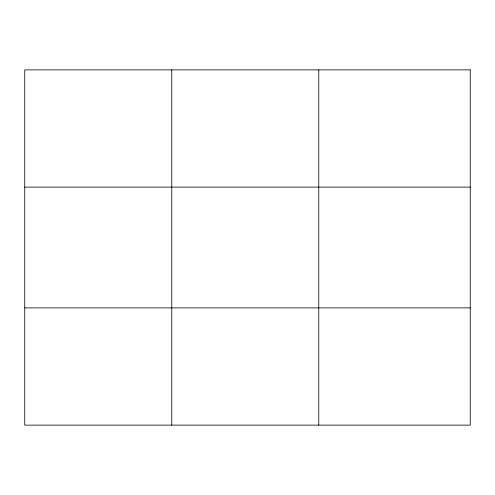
<?xml version="1.0" encoding="UTF-8"?>
<svg xmlns="http://www.w3.org/2000/svg" width="495" height="495" viewBox="0 0 495 495"><rect width="100%" height="100%" fill="white"/><g stroke="black" fill="none" stroke-linecap="round" stroke-linejoin="round"><path stroke-width="0.74" d="M171.765 425.125L171.765 69.875M318.78 425.125L318.78 69.875M24.75 187.11L470.25 187.11M24.75 307.89L470.25 307.89M470.25 69.875L470.25 425.125L24.75 425.125L24.75 69.875L470.25 69.875"/></g></svg>
